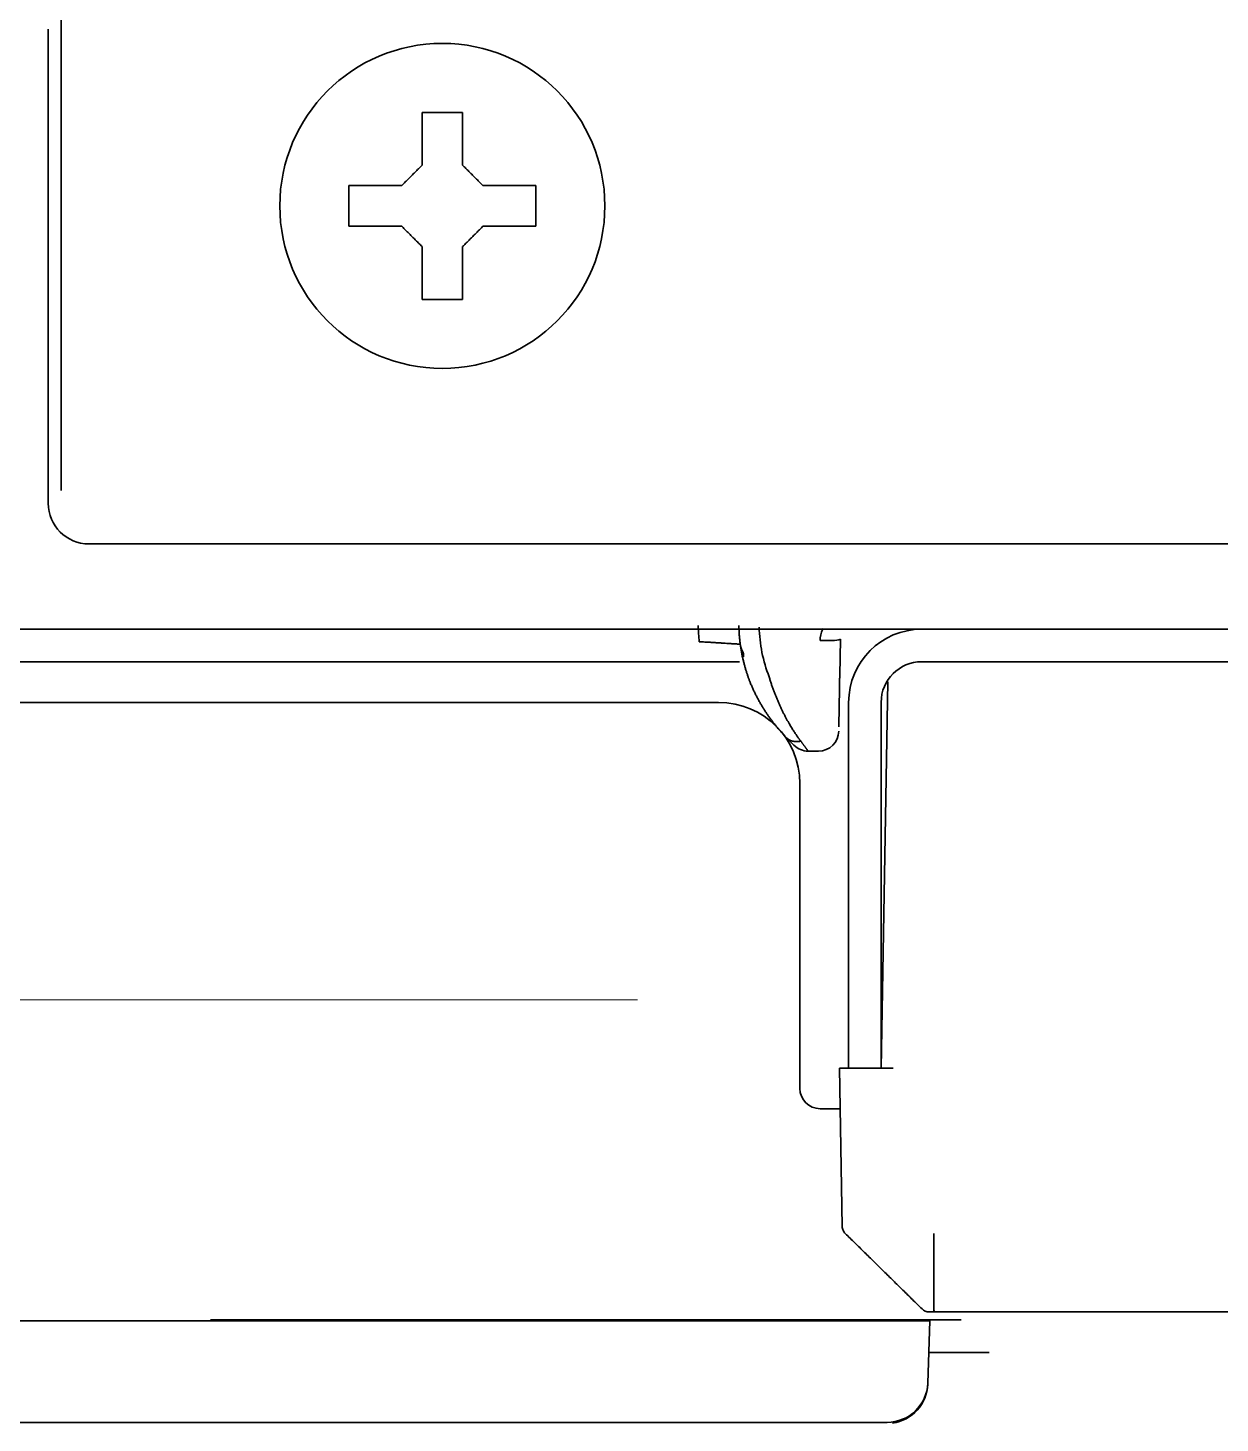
# Model space of a CAD drawing. Extents: x -760 to 4209, y 5795 to 10328.
# Drawn here: x 2643.55 to 2672.9, y 9155.88 to 9190.22 of the extents above; entities that cross this region are included whole.
import ezdxf

# ---------------------------------------------------------------- set-up
doc = ezdxf.new("R2010")
doc.units = 0
doc.header["$LTSCALE"] = 5
doc.layers.get('0').update_dxf_attribs({"linetype": 'CONTINUOUS', "lineweight": 0})
doc.layers.add('1', color=7, linetype='CONTINUOUS', true_color=0xffffff)

msp = doc.modelspace()

# ---------------------------------------------------------------- linework, layer by layer
at = {"color": 3}
msp.add_line((2558.554991081528, 9166.297279812961), (2658.554991081528, 9166.297279812961), dxfattribs=at)
at = {"layer": '1', "color": 7, "linetype": 'Continuous', "lineweight": 35}
for p, q in [((2644.370496581529, 9178.836669812961), (2644.370496581529, 9192.649574812962)), ((2644.054990581528, 9178.521163812962), (2644.054990581528, 9190.186545812961)), ((2651.454990472281, 9185.839545113891), (2651.454990472281, 9186.33954513764)), ((2656.054990690769, 9186.33954513764), (2656.054990690769, 9185.839545113891)), ((2651.454990472281, 9185.339545090143), (2651.454990472281, 9185.839545113891)), ((2656.054990690769, 9185.839545113891), (2656.054990690769, 9185.339545090143)), ((2704.054990581528, 9177.521772812963), (2645.054381581528, 9177.521772812963)), ((2708.054990581528, 9175.421772812962), (1852.054990581529, 9175.421772812962)), ((2663.550703581528, 9175.176135812962), (2663.535101581529, 9174.282313812962)), ((2620.193904581528, 9174.621772812961), (2660.076422581528, 9174.621772812961)), ((2665.554990581528, 9174.621772812961), (2708.254990581529, 9174.621772812961)), ((2664.554990581528, 9164.621772812961), (2664.720966581528, 9174.130499812962)), ((2660.554990581528, 9173.621772812961), (2620.354522581528, 9173.621772812961)), ((2663.754990581529, 9166.621772812961), (2663.754990581529, 9173.621772812961)), ((2664.554990581528, 9166.621772812961), (2664.554990581528, 9173.621772812961)), ((2662.224397581528, 9172.752366812962), (2662.408544581528, 9172.568219812962)), ((2662.762097581528, 9172.421772812962), (2663.011277581529, 9172.421772812962)), ((2662.554990581528, 9171.621772812961), (2662.554990581528, 9164.121772812961)), ((2663.754990581529, 9164.621772812961), (2663.754990581529, 9166.621772812961)), ((2664.554990581528, 9166.621772812961), (2664.554990581528, 9164.621772812961)), ((2663.529541581528, 9164.621772812961), (2664.848495581528, 9164.621772812961)), ((2663.597582581529, 9160.723730812962), (2663.529541581528, 9164.621772812961)), ((2663.054990581528, 9163.621772812961), (2663.547022581528, 9163.621772812961)), ((2673.672316581528, 9158.621772812961), (2665.869331581528, 9158.621772812961)), ((2649.175614758894, 9158.401984819564), (2538.334366460459, 9158.401984819564)), ((2666.523222581528, 9158.421772812962), (2648.049367581528, 9158.421772812962)), ((2649.175615581528, 9158.401984812963), (2648.079325581528, 9158.401984812963)), ((2649.175614758909, 9158.401984819564), (2652.709363895502, 9158.401984819564)), ((2649.175615581528, 9158.401984812963), (2652.709364581528, 9158.401984812963)), ((2652.709363895502, 9158.401984819564), (2664.291785611186, 9158.401984819564)), ((2652.709364581528, 9158.401984812963), (2664.291785581529, 9158.401984812963)), ((2660.227050570346, 9158.421675257025), (2660.226361268088, 9158.401936223123)), ((2660.227050581529, 9158.421674812962), (2660.226361581528, 9158.401935812963)), ((2664.291785581529, 9158.401984812963), (2665.659806581528, 9158.401984812963)), ((2664.291785611179, 9158.401984819564), (2665.754990609673, 9158.401984819564)), ((2665.754990609673, 9158.401984819564), (2665.70139073816, 9156.867085322858)), ((2665.754990581529, 9158.401984812963), (2665.701391581529, 9156.867084812962)), ((2665.726609581528, 9157.621772812961), (2667.210887581528, 9157.621772812961)), ((2649.122014887381, 9155.901984819564), (2538.387966331972, 9155.901984819564)), ((2651.949014196664, 9155.901984819564), (2649.122014887381, 9155.901984819564)), ((2651.949014581528, 9155.901984812963), (2651.054550581528, 9155.901984812963)), ((2663.531435912349, 9155.901984819564), (2651.949014196664, 9155.901984819564)), ((2663.531436581528, 9155.901984812963), (2651.949014581528, 9155.901984812963)), ((2664.701999911141, 9155.901984819564), (2663.531435912334, 9155.901984819564)), ((2664.702000581528, 9155.901984812963), (2663.531436581528, 9155.901984812963))]:
    msp.add_line(p, q, dxfattribs=at)
msp.add_circle((2653.754990581525, 9185.839545113891), 4.000000189989804, dxfattribs=at)
for centre, radius, start, end in [((2665.554990581528, 9173.621772812961), 1.79999999999997, 90, 180), ((2665.554990581528, 9173.621772812961), 0.9999999999999702, 90, 180), ((2660.554990581528, 9171.621772812961), 2, 0, 90), ((2663.011277581529, 9172.921772812962), 0.5, 270, 359.0000000000243), ((2662.762097581528, 9172.921772812962), 0.5, 225.0000000000004, 270), ((2663.054990581528, 9164.121772812961), 0.5, 180, 270), ((2664.701999911141, 9156.901984819564), 1, 270, 357.9999999999963), ((2664.702000581528, 9156.901984812963), 1, 270, 357.9999999999963), ((2664.701073922782, 9156.875467982292), 1, 277.6235679652739, 357.9999999999963)]:
    msp.add_arc(centre, radius, start, end, dxfattribs=at)
for centre, major_axis, ratio, start_param, end_param in [((2645.055600581528, 9178.522382812962), (-0.7079685445991903, -0.7079685445991902), 0.9987829999999999, 5.498396131367743, 7.067974482991429), ((2665.055651581529, 9175.598329812961), (-5.002829552340411, 0), 0.9998479999999998, 0.0174618361572844, 0.0971692625182339), ((2665.085453581529, 9175.538562812962), (3.532651771796798, 0), 0.9961949999999999, 3.159333382461281, 3.517237486309649), ((2663.050779581528, 9175.184862812961), (-0.4999238475781957, 0.008726203218641836), 0.087143, 1.572317404827446, 3.141592653589793)]:
    msp.add_ellipse(centre, major_axis=major_axis, ratio=ratio, start_param=start_param, end_param=end_param, dxfattribs=at)
for points, degree in [([(2653.254990557776, 9186.839545161403), (2653.254990557776, 9186.893816305512), (2653.254990557776, 9187.001927775562), (2653.254990557776, 9187.163491089113), (2653.254990557776, 9187.32237532969), (2653.254990557776, 9187.477758334118), (2653.254990557776, 9187.629569810624), (2653.254990557776, 9187.786037472468), (2653.254990557776, 9187.95227464217), (2653.254990557776, 9188.075607674878), (2653.254990557776, 9188.13954522315)], 3), ([(2653.254990557776, 9188.13954522315), (2653.421657232349, 9188.13954522315), (2653.754990581525, 9188.13954522315), (2654.088323930693, 9188.13954522315), (2654.254990605266, 9188.13954522315)], 3), ([(2652.75499053402, 9186.33954513764), (2652.778716103698, 9186.363270707325), (2652.82620597662, 9186.41076058024), (2652.897595249757, 9186.48214985337), (2652.969031298933, 9186.553585902553), (2653.040474772701, 9186.625029376342), (2653.111940551331, 9186.696495154958), (2653.183428059223, 9186.767982662843), (2653.231130601409, 9186.815685205029), (2653.254990557776, 9186.839545161403)], 3), ([(2654.254990605266, 9186.839545161403), (2654.281051217877, 9186.813484548778), (2654.332266070982, 9186.76226969568), (2654.406032262217, 9186.688503504452), (2654.477674399102, 9186.616861367553), (2654.547818896412, 9186.546716870273), (2654.617100218704, 9186.477435547959), (2654.685925214275, 9186.408610552417), (2654.731967975305, 9186.36256779135), (2654.754990629022, 9186.33954513764)], 3), ([(2654.754990629022, 9186.33954513764), (2654.809261773138, 9186.33954513764), (2654.917373243174, 9186.33954513764), (2655.07893655674, 9186.33954513764), (2655.237820797323, 9186.33954513764), (2655.393203801745, 9186.33954513764), (2655.545015278265, 9186.33954513764), (2655.701482940116, 9186.33954513764), (2655.867720109803, 9186.33954513764), (2655.99105314249, 9186.33954513764), (2656.054990690769, 9186.33954513764)], 3), ([(2652.75499053402, 9185.339545090143), (2652.700719389912, 9185.339545090143), (2652.592607919883, 9185.339545090143), (2652.431044606303, 9185.339545090143), (2652.272160365712, 9185.339545090143), (2652.116777361305, 9185.339545090143), (2651.964965884792, 9185.339545090143), (2651.808498222941, 9185.339545090143), (2651.642261053239, 9185.339545090143), (2651.51892802056, 9185.339545090143), (2651.454990472273, 9185.339545090143)], 3), ([(2653.254990557776, 9184.839545066394), (2653.228929945173, 9184.86560567899), (2653.177715092061, 9184.916820532102), (2653.103948900833, 9184.990586723345), (2653.03230676394, 9185.06222886023), (2652.962162266645, 9185.13237335754), (2652.892880944331, 9185.201654679824), (2652.824055948768, 9185.270479675424), (2652.778013187737, 9185.316522436433), (2652.75499053402, 9185.339545090143)], 3), ([(2654.754990629022, 9185.339545090143), (2654.731265059345, 9185.315819520472), (2654.68377518643, 9185.268329647528), (2654.612385913293, 9185.196940374413), (2654.540949864117, 9185.125504325244), (2654.469506390342, 9185.054060851498), (2654.398040611719, 9184.98259507284), (2654.326553103827, 9184.911107564954), (2654.278850561634, 9184.863405022754), (2654.254990605266, 9184.839545066394)], 3), ([(2654.254990605266, 9184.839545066394), (2654.254990605266, 9184.785273922285), (2654.254990605266, 9184.677162452264), (2654.254990605266, 9184.51559913867), (2654.254990605266, 9184.356714898093), (2654.254990605266, 9184.201331893679), (2654.254990605266, 9184.049520417158), (2654.254990605266, 9183.8930527553), (2654.254990605266, 9183.726815585613), (2654.254990605266, 9183.603482552933), (2654.254990605266, 9183.539545004662)], 3), ([(2654.254990605266, 9183.539545004662), (2654.088323930693, 9183.539545004662), (2653.754990581525, 9183.539545004662), (2653.421657232349, 9183.539545004662), (2653.254990557776, 9183.539545004662)], 3), ([(2663.672316451365, 9160.54978130275), (2665.561021657141, 9158.693755866192)], 1), ([(2663.672316869827, 9160.549781170082), (2665.561022075597, 9158.69375573354)], 1), ([(2665.849024568212, 9160.549780321566), (2665.849024568212, 9158.693755166465)], 1), ([(2665.700463423103, 9156.840518378383), (2665.700466913402, 9156.840618327458), (2665.700493585919, 9156.84138212838), (2665.700546257473, 9156.842890444335)], 3)]:
    msp.add_open_spline(points, degree=degree, dxfattribs=at)
for points, knots in [([(2654.254990605266, 9188.13954522315), (2654.254990605266, 9187.936715549657), (2654.254990605266, 9187.726882621368), (2654.254990605266, 9187.401922218718), (2654.254990605266, 9187.291892630206), (2654.254990605266, 9187.068360154632), (2654.254990605266, 9186.954859003903), (2654.254990605266, 9186.839545161403)], [0, 0, 0, 0, 0.5, 0.5, 0.75, 0.75, 1, 1, 1, 1]), ([(2651.454990472273, 9186.33954513764), (2651.657820145781, 9186.33954513764), (2651.867653074041, 9186.33954513764), (2652.192613476684, 9186.33954513764), (2652.302643065224, 9186.33954513764), (2652.526175540785, 9186.33954513764), (2652.639676691491, 9186.33954513764), (2652.75499053402, 9186.33954513764)], [0, 0, 0, 0, 0.5, 0.5, 0.75, 0.75, 1, 1, 1, 1]), ([(2656.054990690769, 9185.339545090143), (2655.852161017261, 9185.339545090143), (2655.642328088994, 9185.339545090143), (2655.317367686352, 9185.339545090143), (2655.207338097818, 9185.339545090143), (2654.983805622265, 9185.339545090143), (2654.870304471544, 9185.339545090143), (2654.754990629022, 9185.339545090143)], [0, 0, 0, 0, 0.4999999999999998, 0.4999999999999998, 0.7499999999999999, 0.7499999999999999, 1, 1, 1, 1]), ([(2653.254990557776, 9183.539545004662), (2653.254990557776, 9183.74237467817), (2653.254990557776, 9183.952207606415), (2653.254990557776, 9184.277168009065), (2653.254990557776, 9184.387197597605), (2653.254990557776, 9184.610730073166), (2653.254990557776, 9184.724231223865), (2653.254990557776, 9184.839545066394)], [0, 0, 0, 0, 0.5, 0.5, 0.75, 0.75, 1, 1, 1, 1]), ([(2661.334315565335, 9174.106788943753), (2661.330291475439, 9174.117011678441), (2661.322133436413, 9174.137736232486), (2661.310065155315, 9174.169370402078), (2661.297935938154, 9174.201942164318), (2661.285792958603, 9174.235466786722), (2661.273653018801, 9174.269947132289), (2661.261542265993, 9174.305389246589), (2661.249485136519, 9174.341797981599), (2661.237507434356, 9174.379178176308), (2661.225635477555, 9174.417534290755), (2661.213896336561, 9174.456870468819), (2661.202317768521, 9174.497190480952), (2661.190928234989, 9174.538497699206), (2661.179756895535, 9174.580795062322), (2661.168833606965, 9174.624085042584), (2661.158188919861, 9174.668369611218), (2661.147854074674, 9174.713650203246), (2661.137860996668, 9174.759927681562), (2661.128242289839, 9174.807202300308), (2661.11903122976, 9174.855473667583), (2661.110261755013, 9174.904740707469), (2661.101968458305, 9174.955001621429), (2661.094186572805, 9175.006253849077), (2661.086951970427, 9175.058494028553), (2661.080301107785, 9175.111717955517), (2661.074271165558, 9175.165920544949), (2661.068899440631, 9175.221095779794), (2661.064225588697, 9175.277236707701), (2661.060282960915, 9175.334335251962), (2661.057131613459, 9175.392382730726), (2661.054732099759, 9175.451367668818), (2661.053868771712, 9175.49101210176), (2661.053433843857, 9175.510984194872)], [0, 0, 0, 0, 0.0228859778512308, 0.0463967518706896, 0.0705323238163201, 0.0952926952828112, 0.1206778677168712, 0.1466878424307029, 0.1733226206139129, 0.2005822033439942, 0.2284665915956989, 0.2569757862493494, 0.2861097880982459, 0.3158685978553746, 0.3462522161592993, 0.3772606435795678, 0.408893880621547, 0.4411519277307675, 0.4740347852968946, 0.5075424536573006, 0.5416749331003154, 0.5764322238682034, 0.6118143261598591, 0.64782124013326, 0.6844529659077403, 0.7217095035660585, 0.7595908531562721, 0.7980970146935071, 0.8372279881615381, 0.8769837735142874, 0.9173643706771768, 0.9583697795483801, 1, 1, 1, 1]), ([(2663.11992411363, 9175.437179105402), (2663.116645009899, 9175.429909944836), (2663.075822717773, 9175.33574745826), (2663.054320549323, 9175.238160259702), (2663.050779572543, 9175.141284600932)], [0, 0, 0, 0, 0.0774907753850868, 1, 1, 1, 1]), ([(2661.087373835459, 9175.056198790013), (2661.088215409283, 9175.050027567842), (2661.089916128247, 9175.037556273859), (2661.092827285678, 9175.018713238802), (2661.096053962918, 9174.999532165863), (2661.099637594307, 9174.98002304106), (2661.103589014989, 9174.960191278065), (2661.107927902257, 9174.940044184046), (2661.112671842982, 9174.919589198144), (2661.117839277045, 9174.898834392181), (2661.123448690209, 9174.877788371832), (2661.129518508444, 9174.856460237897), (2661.136068036509, 9174.834859920717), (2661.143113330982, 9174.812996903765), (2661.150682717766, 9174.790885145329), (2661.15875704369, 9174.768524258157), (2661.164538567999, 9174.753606700882), (2661.167452226348, 9174.746088845213)], [0, 0, 0, 0, 0.0581899637749813, 0.1175948823355903, 0.1782152844603543, 0.2400512947498225, 0.3031025994661308, 0.3673684109935462, 0.4328474310286996, 0.4995378126388492, 0.567437121349963, 0.6365422954625963, 0.7068496058209403, 0.778354615299327, 0.8510521383028683, 0.9249362006200748, 1, 1, 1, 1]), ([(2661.143764315414, 9174.882977142342), (2661.141977324889, 9174.886316800616), (2661.138325757949, 9174.89314111533), (2661.133061365199, 9174.903712562753), (2661.127839867175, 9174.914814072226), (2661.122719196561, 9174.926462053529), (2661.117727605126, 9174.938660460426), (2661.112903901953, 9174.951415178992), (2661.108286072549, 9174.96472971796), (2661.103914171617, 9174.978606168495), (2661.099830636304, 9174.993044795741), (2661.096075497665, 9175.00804348494), (2661.09270577117, 9175.023599276867), (2661.089719061646, 9175.039701277128), (2661.088163082562, 9175.05064676959), (2661.087373823852, 9175.056198788478)], [0, 0, 0, 0, 0.0610230467535373, 0.1246955352266569, 0.1910176653847235, 0.2599896136445158, 0.3316115363392919, 0.4058835725661787, 0.4828058465437706, 0.5623784695769584, 0.6446015417055484, 0.7294751530956982, 0.8169993852202839, 0.9071743118667076, 1, 1, 1, 1]), ([(2660.076422141224, 9174.62177316748), (2660.083657839618, 9174.621773170627), (2660.099048691441, 9174.621773177321), (2660.123500818257, 9174.621773197601), (2660.150675600789, 9174.62177320236), (2660.180537690552, 9174.621773191628), (2660.213045668626, 9174.621773171872), (2660.248150899193, 9174.62177316224), (2660.28579667488, 9174.621773192459), (2660.325917152663, 9174.621773303292), (2660.368436305808, 9174.62177354589), (2660.413266534571, 9174.621773982451), (2660.460308224803, 9174.62177468225), (2660.527632377333, 9174.621776125825), (2660.61330400572, 9174.621778908908), (2660.714611087955, 9174.621784124125), (2660.812290180064, 9174.621791012682), (2660.892409748666, 9174.621799818146), (2660.959906107909, 9174.621806427489), (2661.014176838661, 9174.621808893886), (2661.050710202561, 9174.621809630318), (2661.067834968036, 9174.621809793412)], [0, 0, 0, 0, 0.0200841015322712, 0.0427203310289188, 0.067889110536191, 0.0955706298617534, 0.1257453526531915, 0.1583945125018718, 0.1935005858134518, 0.2310477272812559, 0.2710221538757815, 0.3134124642142784, 0.3582098820268496, 0.4054084152310261, 0.5074133530168032, 0.6089987114747745, 0.7102877975061971, 0.8113796526841756, 0.8681348410057551, 0.93697379582749, 1, 1, 1, 1]), ([(2663.512996513312, 9173.0162754199), (2663.513137658288, 9173.024413564513), (2663.513430592723, 9173.041280979034), (2663.513901726329, 9173.06842855579), (2663.514387761881, 9173.096425844778), (2663.51488146435, 9173.124858361622), (2663.515376788807, 9173.153373392795), (2663.515868098027, 9173.181643994005), (2663.516350296641, 9173.209374539343), (2663.516818762648, 9173.236297198058), (2663.517269305024, 9173.262169848924), (2663.517698204768, 9173.286776905807), (2663.518435008768, 9173.329009975858), (2663.519825571508, 9173.408446579335), (2663.522340141052, 9173.55202990604), (2663.525047209315, 9173.706736708335), (2663.527843961283, 9173.866651925173), (2663.529667213525, 9173.970988505382), (2663.531260643466, 9174.062258254136), (2663.532167892419, 9174.114238513454), (2663.533005486405, 9174.162229847814), (2663.533770764358, 9174.206073819214), (2663.534461255852, 9174.24562672035), (2663.534896939975, 9174.270584721071), (2663.53510168707, 9174.282313581374)], [0, 0, 0, 0, 0.0402994743428355, 0.0786065021017696, 0.1149293588549067, 0.1492835758575216, 0.1816805571298946, 0.2121285775814576, 0.2406335482591309, 0.2671995992408139, 0.2918295226116097, 0.3145251103515245, 0.3352874150587842, 0.4054993299175444, 0.5165278266567508, 0.6687361651449462, 0.7290187616457864, 0.8322623812016734, 0.8668526754814462, 0.8988162973543371, 0.9281360077105544, 0.9547902082889344, 0.9787539339667016, 1, 1, 1, 1]), ([(2662.577950890332, 9172.667302392802), (2662.575610953018, 9172.670084142514), (2662.570406895516, 9172.676270797756), (2662.561994181116, 9172.68673581718), (2662.552078091644, 9172.699353912327), (2662.54064735347, 9172.714261569547), (2662.527650537884, 9172.731581318954), (2662.513046282842, 9172.751461504888), (2662.496788539363, 9172.774062009736), (2662.478833450349, 9172.799557711885), (2662.459139426273, 9172.828136067541), (2662.43766957579, 9172.859996392688), (2662.414393623118, 9172.895348450831), (2662.389290210369, 9172.934411076938), (2662.362349316572, 9172.977410603937), (2662.333574872093, 9173.024579140216), (2662.302987564534, 9173.076152712094), (2662.270627750541, 9173.132369095347), (2662.236558824857, 9173.193466040282), (2662.200869583118, 9173.259677032205), (2662.170689576987, 9173.317750647153), (2662.146545242668, 9173.36553983058), (2662.128884150486, 9173.401134310281), (2662.111309342005, 9173.437218584108), (2662.093834031373, 9173.473783490093), (2662.076472226893, 9173.510819829235), (2662.059237717016, 9173.548318369774), (2662.042144339081, 9173.586269848915), (2662.025205904147, 9173.62466497546), (2662.008436213971, 9173.663494432478), (2661.99184905322, 9173.70274888018), (2661.975458188307, 9173.74241895902), (2661.959277364308, 9173.782495292917), (2661.94332030285, 9173.822968492914), (2661.927600697937, 9173.863829160091), (2661.912132219034, 9173.905067892209), (2661.896928487177, 9173.946675277266), (2661.882003151944, 9173.98864193686), (2661.867369591525, 9174.030958384292), (2661.853042022072, 9174.073615576053), (2661.83903133725, 9174.11660287139), (2661.825360659063, 9174.159915687413), (2661.812007143239, 9174.203526881096), (2661.803424701495, 9174.23280700726), (2661.799129197733, 9174.24746168198)], [0, 0, 0, 0, 0.0088236535559646, 0.0196239447046649, 0.0324000504498804, 0.0471511893539217, 0.0638768236509154, 0.0825767904203763, 0.1032513892439625, 0.1259014326556559, 0.1505282590590237, 0.1771337065104606, 0.2057200471178884, 0.236289884886336, 0.2688460243718478, 0.3033913234260253, 0.3399285506582598, 0.3784602770760512, 0.4189888417528452, 0.4615164433575447, 0.5060454229357086, 0.5274035497824363, 0.5487659805658383, 0.5701329717941895, 0.5915048691654872, 0.6128821192085439, 0.6342652809043816, 0.6556550372721848, 0.6770522069016912, 0.6984577554116366, 0.7198728068116691, 0.7412986547427012, 0.762736773567984, 0.7841888292849141, 0.8056566902251432, 0.8271424375078347, 0.8486483752089017, 0.8701770402068693, 0.8917312116639374, 0.9133139200992556, 0.9349284560101012, 0.956578377995982, 0.9782675203396448, 1, 1, 1, 1]), ([(2662.762097809324, 9172.421773167483), (2662.76198215366, 9172.421794090536), (2662.761742497645, 9172.421837446263), (2662.761201643887, 9172.422206616042), (2662.760469674377, 9172.4228552922), (2662.75949509829, 9172.423858694281), (2662.758239469434, 9172.425265816326), (2662.756657533499, 9172.427137329323), (2662.754703115531, 9172.429534388531), (2662.752327451873, 9172.432521853763), (2662.749479731398, 9172.436167297394), (2662.746106996578, 9172.44054123551), (2662.742154231721, 9172.445717002718), (2662.737564401557, 9172.451770728025), (2662.732278498267, 9172.458781278248), (2662.726235621184, 9172.46683021305), (2662.719372920378, 9172.47600171522), (2662.711840211641, 9172.486095677528), (2662.703729558961, 9172.496985099207), (2662.695166348969, 9172.508500080503), (2662.686020912917, 9172.520816027052), (2662.676296164497, 9172.53392990536), (2662.665995145612, 9172.547838726337), (2662.655120804303, 9172.562539671888), (2662.64367637792, 9172.578029603625), (2662.631664087939, 9172.594306884715), (2662.619090020055, 9172.611364513748), (2662.605945812556, 9172.629215893203), (2662.592277479244, 9172.64779796911), (2662.582734171103, 9172.660790365733), (2662.577950890332, 9172.667302392803)], [0, 0, 0, 0, 0.0201924279557218, 0.041841763306901, 0.0649492805311712, 0.089517061572139, 0.1155481140944645, 0.1430464911288278, 0.1720174116358515, 0.202467381492833, 0.2344043144339653, 0.2678376525418599, 0.3027784859905127, 0.3392396718717643, 0.3772359520974899, 0.4167840705530266, 0.4579028898826267, 0.500613508509428, 0.5413972403113415, 0.58230287988563, 0.6233395700875879, 0.6645162788343872, 0.7058418130790141, 0.7473248327463197, 0.7889738645419901, 0.8307973155476137, 0.8728034865191454, 0.915000584808213, 0.9573967368296028, 1, 1, 1, 1]), ([(2663.597582040505, 9160.723733151102), (2663.598146552457, 9160.691376251056), (2663.605071405987, 9160.659142501248), (2663.630620560126, 9160.599674942965), (2663.649235245442, 9160.57246351484), (2663.672317447698, 9160.54978092718)], [0, 0, 0, 0, 0.5, 0.5, 1, 1, 1, 1]), ([(2663.59758245896, 9160.723733018423), (2663.598146970915, 9160.691376118382), (2663.605071824436, 9160.659142368584), (2663.630620978586, 9160.599674810303), (2663.649235663899, 9160.572463382183), (2663.672317866163, 9160.549780794503)], [0, 0, 0, 0, 0.5, 0.5, 1, 1, 1, 1]), ([(2665.560721699927, 9158.694050911889), (2665.583671712115, 9158.671192503884), (2665.611095915534, 9158.652904758774), (2665.67081415973, 9158.628190359523), (2665.703085336908, 9158.62177316748), (2665.735368874092, 9158.62177316748)], [0, 0, 0, 0, 0.5, 0.5, 1, 1, 1, 1]), ([(2665.869331512728, 9158.62177316748), (2665.860770008089, 9158.62177316748), (2665.852414699206, 9158.62177316748), (2665.836134617804, 9158.62177316748), (2665.828207966809, 9158.62177316748), (2665.816601962199, 9158.62177316748), (2665.812905069059, 9158.62177316748), (2665.805692127297, 9158.62177316748), (2665.802176436281, 9158.62177316748), (2665.791853219906, 9158.62177316748), (2665.785209083864, 9158.62177316748), (2665.77601375349, 9158.62177316748), (2665.77316267897, 9158.62177316748), (2665.767664146239, 9158.62177316748), (2665.765049035882, 9158.62177316748), (2665.757672364622, 9158.62177316748), (2665.753418622597, 9158.62177316748), (2665.747764801037, 9158.62177316748), (2665.745955564034, 9158.62177316748), (2665.742999688853, 9158.62177316748), (2665.741649977301, 9158.62177316748), (2665.739359481458, 9158.62177316748), (2665.738359866467, 9158.62177316748), (2665.736619583662, 9158.62177316748), (2665.735864104098, 9158.62177316748), (2665.735368874092, 9158.62177316748)], [0, 0, 0, 0, 0.1250000000000727, 0.1250000000000727, 0.2500000000001454, 0.2500000000001454, 0.3125000000001421, 0.3125000000001421, 0.3750000000001387, 0.3750000000001387, 0.5000000000000493, 0.5000000000000493, 0.5625000000000409, 0.5625000000000409, 0.6250000000000325, 0.6250000000000325, 0.7499999999999768, 0.7499999999999768, 0.8124999999999826, 0.8124999999999826, 0.8749999999999885, 0.8749999999999885, 0.9374999999999942, 0.9374999999999942, 1, 1, 1, 1]), ([(2665.869331512728, 9158.62177316748), (2665.865577779782, 9158.62177316748), (2665.861825483937, 9158.6281902521), (2665.854881801259, 9158.652904253076), (2665.851693072785, 9158.671191707794), (2665.849024568211, 9158.69404977774)], [0, 0, 0, 0, 0.5, 0.5, 1, 1, 1, 1])]:
    msp.add_open_spline(points, degree=3, knots=knots, dxfattribs=at)
for points, weights in [([(2661.087373823851, 9175.056198788472), (2661.088256771956, 9175.049524519587), (2660.623449072245, 9175.086762213998), (2660.076422158248, 9175.113046963459)], [1.000000000010496, 1.000000000010286, 1.000000000011542, 1.000000000012217]), ([(2661.143764315415, 9174.882977142333), (2661.165521008686, 9174.842953375351), (2661.173532032883, 9174.796626486901), (2661.16743617862, 9174.746085311865)], [0.999999999997202, 0.9849703202921156, 0.984970320292994, 0.9999999999997088]), ([(2661.334315565337, 9174.106788943753), (2661.567008438088, 9173.519768799575), (2661.950358901359, 9173.026405294253), (2662.224397499735, 9172.752366695879)], [1.000000000003163, 1.000000000002515, 1.000000000001613, 1.000000000001253]), ([(2662.577950890273, 9172.667302392882), (2662.437673199423, 9172.634974266244), (2662.311411623803, 9172.665352571808), (2662.224397499674, 9172.75236669594)], [1.000000000001361, 0.933388718008643, 0.93338871800946, 1.000000000003792])]:
    msp.add_rational_spline(points, weights, degree=3, dxfattribs=at)

doc.saveas('drawing.dxf')
